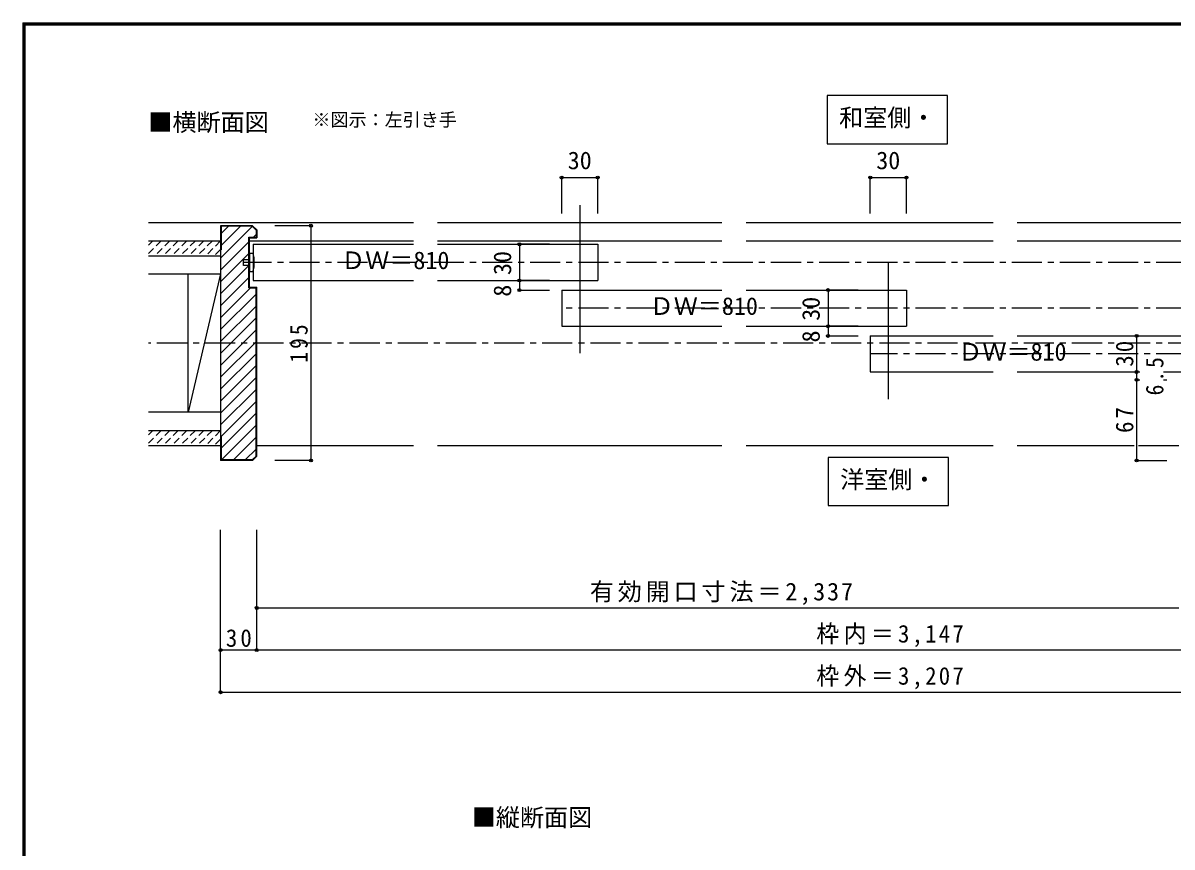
# Model space of a CAD drawing. Units: millimetres at full size, sheet at 1:5. Extents: x -973 to 977, y -701 to 696.
# Drawn here: x -973 to -19, y 11 to 696 of the extents above; entities that cross this region are included whole.
import ezdxf
from ezdxf.enums import TextEntityAlignment as Align

# ---------------------------------------------------------------- set-up
doc = ezdxf.new("R2010")
doc.units = ezdxf.units.MM
doc.header["$LTSCALE"] = 5
doc.header["$PDMODE"] = 32
doc.header["$PDSIZE"] = 2.5
doc.linetypes.add('CHAIN1', pattern=[8, 5, -1, 1, -1])
doc.linetypes.add('DASHED1', pattern=[1.8, 1.2, -0.6])
for name, color, linetype in [('0-1_通り芯', 4, 'CHAIN1'), ('0-2_柱', 7, 'Continuous'), ('0-3_仕上げ', 2, 'Continuous'), ('0-4_枠', 3, 'Continuous'), ('0-6_扉', 6, 'Continuous'), ('0-7_金物', 7, 'Continuous'), ('0-A_文字', 7, 'Continuous'), ('0-B_寸法', 7, 'Continuous'), ('0-C_ハッチ', 4, 'DASHED1'), ('F-1_枠', 6, 'Continuous')]:
    doc.layers.add(name, color=color, linetype=linetype)
doc.styles.add('ＭＳ ゴシック', font='')
doc.styles.get('ＭＳ ゴシック').set_extended_font_data('MS Gothic')

msp = doc.modelspace()

# ---------------------------------------------------------------- linework, layer by layer
at = {"layer": '0-1_通り芯'}
msp.add_line((362.936, 430), (-869.197, 430), dxfattribs=at)
at = {"layer": '0-2_柱'}
for p, q in [((-869.197, 487.5), (-809.197, 487.5)), ((-836.197, 372.5), (-836.197, 487.5)), ((-809.197, 487.5), (-836.197, 372.5)), ((-809.197, 487.5), (-809.197, 372.5)), ((-809.197, 372.5), (-869.197, 372.5))]:
    msp.add_line(p, q, dxfattribs=at)
at = {"layer": '0-3_仕上げ'}
for p, q in [((-869.197, 530), (-649.055, 530)), ((-629.055, 530), (-392.772, 530)), ((-372.772, 530), (-167.619, 530)), ((-147.619, 530), (119.795, 530)), ((-869.197, 515), (-809.197, 515)), ((-809.197, 515), (-809.197, 502.5)), ((-869.197, 502.5), (-809.197, 502.5)), ((-869.197, 357.5), (-809.197, 357.5)), ((-809.197, 357.5), (-809.197, 345)), ((-869.197, 345), (-809.197, 345))]:
    msp.add_line(p, q, dxfattribs=at)
at = {"layer": '0-4_枠'}
for p, q in [((-809.197, 527.5), (-809.197, 332.5)), ((-782.697, 527.5), (-809.197, 527.5)), ((-808.697, 527), (-808.697, 507.5)), ((-782.904, 527), (-808.697, 527)), ((-782.904, 527), (-779.697, 523.793)), ((-782.697, 527.5), (-779.197, 524)), ((-785.697, 518), (-779.697, 518)), ((-785.697, 476), (-785.697, 518)), ((-779.697, 523.793), (-779.697, 518)), ((-779.197, 524), (-779.197, 517.5)), ((-809.197, 507.5), (-808.697, 507.5)), ((-785.697, 476), (-779.697, 476)), ((-785.197, 476.5), (-779.197, 476.5)), ((-779.697, 336.207), (-779.697, 476)), ((-779.197, 336), (-779.197, 476.5)), ((-808.697, 352.5), (-809.197, 352.5)), ((-808.697, 352.5), (-808.697, 333)), ((-782.904, 333), (-779.697, 336.207)), ((-782.697, 332.5), (-779.197, 336)), ((-782.697, 332.5), (-809.197, 332.5)), ((-782.904, 333), (-808.697, 333))]:
    msp.add_line(p, q, dxfattribs=at)
at = {"layer": '0-4_枠', "color": 4}
for p, q in [((-785.197, 515), (-649.055, 515)), ((-629.055, 515), (-392.772, 515)), ((-372.772, 515), (-167.619, 515)), ((-147.619, 515), (119.795, 515)), ((-779.197, 345), (-649.055, 345)), ((-629.055, 345), (-392.772, 345)), ((-372.772, 345), (-167.619, 345)), ((-147.619, 345), (-50.354, 345)), ((-46.726, 345), (-13.347, 345))]:
    msp.add_line(p, q, dxfattribs=at)
at = {"layer": '0-4_枠'}
msp.add_lwpolyline([(-785.197, 476.5), (-785.197, 517.5), (-779.197, 517.5)], dxfattribs=at)
at = {"layer": '0-6_扉', "color": 3}
for p, q in [((-510.914, 544.5), (-510.914, 421.5)), ((-254.63, 496.5), (-254.63, 383.5))]:
    msp.add_line(p, q, dxfattribs=at)
at = {"layer": '0-6_扉'}
for p, q in [((-782.197, 512), (-782.197, 482)), ((-782.197, 512), (-649.055, 512)), ((-629.055, 512), (-495.914, 512)), ((-495.914, 512), (-495.914, 482)), ((-782.197, 482), (-649.055, 482)), ((-629.055, 482), (-495.914, 482)), ((-525.914, 474), (-525.914, 444)), ((-525.914, 474), (-392.772, 474)), ((-372.772, 474), (-239.63, 474)), ((-239.63, 474), (-239.63, 444)), ((-525.914, 444), (-392.772, 444)), ((-372.772, 444), (-239.63, 444)), ((-269.63, 436), (-269.63, 406)), ((-269.63, 436), (-167.619, 436)), ((-147.619, 436), (16.653, 436)), ((-269.63, 406), (-167.619, 406)), ((-147.619, 406), (-45.608, 406)), ((-26.041, 406), (16.653, 406))]:
    msp.add_line(p, q, dxfattribs=at)
at = {"layer": '0-7_金物'}
for p, q in [((-790.197, 499.5), (-785.197, 499.5)), ((-790.197, 494.5), (-790.197, 499.5)), ((-785.197, 504.5), (-785.197, 489.5)), ((-782.197, 504.5), (-785.197, 504.5)), ((-785.197, 494.5), (-790.197, 494.5)), ((-785.197, 489.5), (-782.197, 489.5))]:
    msp.add_line(p, q, dxfattribs=at)
msp.add_arc((-809.822, 497), 28.625, 344.81071, 15.18929, dxfattribs=at)
at = {"layer": '0-A_文字'}
for p, q in [((-205.448, 595.476), (-205.448, 635.476)), ((-305.448, 595.476), (-205.448, 595.476)), ((-304.63, 335), (-304.63, 295)), ((-204.63, 335), (-304.63, 335)), ((-204.63, 295), (-204.63, 335)), ((-304.63, 295), (-204.63, 295))]:
    msp.add_line(p, q, dxfattribs=at)
msp.add_lwpolyline([(-205.448, 635.476), (-305.448, 635.476), (-305.448, 595.476)], dxfattribs=at)
at = {"layer": '0-B_寸法', "color": 4}
for p, q in [((-525.914, 567.5), (-495.914, 567.5)), ((-525.914, 537.5), (-525.914, 567.5)), ((-495.914, 537.5), (-495.914, 567.5)), ((-269.63, 567.5), (-239.63, 567.5)), ((-269.63, 537.5), (-269.63, 567.5)), ((-239.63, 537.5), (-239.63, 567.5)), ((-734.197, 527.5), (-764.197, 527.5)), ((-734.197, 527.5), (-734.197, 332.5)), ((-560.96, 512), (-560.96, 474)), ((-535.914, 512), (-560.96, 512)), ((-535.914, 482), (-560.96, 482)), ((-560.96, 474), (-535.914, 474)), ((-304.677, 474), (-304.677, 436)), ((-279.63, 474), (-304.677, 474)), ((-279.63, 444), (-304.677, 444)), ((-304.677, 436), (-279.63, 436)), ((-48.393, 436), (-23.347, 436)), ((-48.393, 436), (-48.393, 406)), ((-48.393, 406), (-48.393, 399.5)), ((-48.393, 406), (-45.608, 406)), ((-26.041, 406), (-23.347, 406)), ((-48.393, 399.5), (-45.608, 399.5)), ((-48.393, 399.5), (-48.393, 332.5)), ((-26.041, 399.5), (-23.347, 399.5)), ((-734.197, 332.5), (-764.197, 332.5)), ((-48.393, 332.5), (-23.347, 332.5)), ((-809.197, 140), (-809.197, 275)), ((-779.197, 175), (-779.197, 275)), ((-779.197, 210), (-13.347, 210)), ((-779.197, 175), (-809.197, 175)), ((272.936, 175), (-779.197, 175)), ((-809.197, 140), (302.936, 140))]:
    msp.add_line(p, q, dxfattribs=at)
at = {"layer": '0-B_寸法', "color": 4, "linetype": 'CHAIN1'}
for p, q in [((272.936, 497), (-790.197, 497)), ((272.936, 459), (-525.914, 459)), ((272.936, 421), (-269.63, 421))]:
    msp.add_line(p, q, dxfattribs=at)
at = {"layer": '0-B_寸法'}
for p in [(-525.914, 567.5), (-495.914, 567.5), (-269.63, 567.5), (-239.63, 567.5), (-734.197, 527.5), (-560.96, 512), (-560.96, 482), (-560.96, 474), (-304.677, 474), (-304.677, 444), (-304.677, 436), (-48.393, 436), (-48.393, 406), (-48.393, 399.5), (-734.197, 332.5), (-48.393, 332.5), (-779.197, 210), (-809.197, 175), (-779.197, 175), (-809.197, 140)]:
    msp.add_point(p, dxfattribs=at)
at = {"layer": '0-C_ハッチ', "linetype": 'Continuous'}
for p, q in [((-809.197, 500.567), (-782.764, 527)), ((-808.697, 520.866), (-802.563, 527)), ((-808.697, 510.967), (-792.664, 527)), ((-781.865, 518), (-779.697, 520.168)), ((-809.197, 490.668), (-785.697, 514.168)), ((-809.197, 480.768), (-785.697, 504.268)), ((-809.197, 470.869), (-785.697, 494.369)), ((-809.197, 460.969), (-785.697, 484.469)), ((-809.197, 451.07), (-784.267, 476)), ((-809.197, 441.17), (-779.697, 470.67)), ((-809.197, 431.271), (-779.697, 460.771)), ((-809.197, 421.371), (-779.697, 450.871)), ((-809.197, 411.472), (-779.697, 440.972)), ((-809.197, 401.572), (-779.697, 431.072)), ((-809.197, 391.673), (-779.697, 421.173)), ((-809.197, 381.773), (-779.697, 411.273)), ((-809.197, 371.874), (-779.697, 401.374)), ((-809.197, 361.974), (-779.697, 391.474)), ((-808.772, 352.5), (-779.697, 381.575)), ((-808.697, 342.675), (-779.697, 371.675)), ((-808.473, 333), (-779.697, 361.776)), ((-798.573, 333), (-779.697, 351.876)), ((-788.674, 333), (-779.697, 341.977))]:
    msp.add_line(p, q, dxfattribs=at)
at = {"layer": '0-C_ハッチ'}
for p, q in [((-865.548, 515), (-869.197, 511.351)), ((-858.477, 515), (-869.197, 504.279)), ((-851.406, 515), (-863.906, 502.5)), ((-844.334, 515), (-856.834, 502.5)), ((-837.263, 515), (-849.763, 502.5)), ((-830.192, 515), (-842.692, 502.5)), ((-823.121, 515), (-835.621, 502.5)), ((-816.05, 515), (-828.55, 502.5)), ((-809.197, 514.782), (-821.479, 502.5)), ((-809.197, 507.711), (-814.408, 502.5)), ((-865.548, 357.5), (-869.197, 353.851)), ((-858.477, 357.5), (-869.197, 346.779)), ((-851.406, 357.5), (-863.906, 345)), ((-844.334, 357.5), (-856.834, 345)), ((-837.263, 357.5), (-849.763, 345)), ((-830.192, 357.5), (-842.692, 345)), ((-823.121, 357.5), (-835.621, 345)), ((-816.05, 357.5), (-828.55, 345)), ((-809.197, 357.282), (-821.479, 345)), ((-809.197, 350.211), (-814.408, 345))]:
    msp.add_line(p, q, dxfattribs=at)
at = {"layer": 'F-1_枠'}
for p, q in [((-973.347, 695.833), (-973.347, -700.833)), ((-973.347, 695.833), (976.653, 695.833)), ((-973.347, 695), (976.653, 695)), ((-973.347, 694.167), (976.653, 694.167)), ((-972.514, 695.833), (-972.514, -700.833)), ((-971.68, 695.833), (-971.68, -700.833))]:
    msp.add_line(p, q, dxfattribs=at)

# ---------------------------------------------------------------- texts
at = {"layer": '0-A_文字', "style": 'ＭＳ ゴシック'}
for s, height, p in [('■横断面図', 14.66, (-869.197, 601.667)), ('※図示：左引き手', 11, (-732.982, 606.667)), ('和室側・', 14.66, (-295.448, 605.476)), ('ＤＷ＝810', 14.66, (-709.078, 487)), ('ＤＷ＝810', 14.66, (-452.795, 449)), ('ＤＷ＝810', 14.66, (-196.512, 411)), ('洋室側・', 14.66, (-294.63, 305)), ('■縦断面図', 14.66, (-600.597, 24.319))]:
    msp.add_text(s, height=height, dxfattribs=at).set_placement(p, align=Align.BOTTOM_LEFT)
at = {"layer": '0-B_寸法', "style": 'ＭＳ ゴシック'}
for p in [(-520.914, 570), (-264.63, 570)]:
    msp.add_text('30', height=14.66, dxfattribs=at).set_placement(p, align=Align.BOTTOM_LEFT)
for s, p in [('30', (-563.46, 486.5)), ('8', (-563.46, 468.5)), ('30', (-307.177, 448.5)), ('8', (-307.177, 430.5))]:
    msp.add_text(s, height=14.66, rotation=90, dxfattribs=at).set_placement(p, align=Align.BOTTOM_LEFT)
at = {"layer": '0-B_寸法', "char_height": 14.66, "attachment_point": 7, "rotation": 90, "style": 'ＭＳ ゴシック'}
for s, insert in [('\\T1.27;\\W0.9;195', (-736.697, 413.75)), ('\\T1.27;\\W0.95;30', (-50.893, 410.375)), ('\\T1.27;\\W0.9;6.5', (-25.893, 386.5)), ('\\T1.27;\\W0.95;67', (-50.893, 355.375))]:
    msp.add_mtext(s, dxfattribs=dict(at, insert=insert))
at = {"layer": '0-B_寸法', "char_height": 14.66, "attachment_point": 7, "style": 'ＭＳ ゴシック'}
for s, insert in [('\\T1.16;有効開口寸法＝2,337', (-502.522, 212.5)), ('\\T1.27;\\W0.95;30', (-804.822, 177.5)), ('\\T1.19;\\W0.95;枠内＝3,147', (-314.38, 177.5)), ('\\T1.19;\\W0.95;枠外＝3,207', (-314.38, 142.5))]:
    msp.add_mtext(s, dxfattribs=dict(at, insert=insert))

doc.saveas('drawing.dxf')
